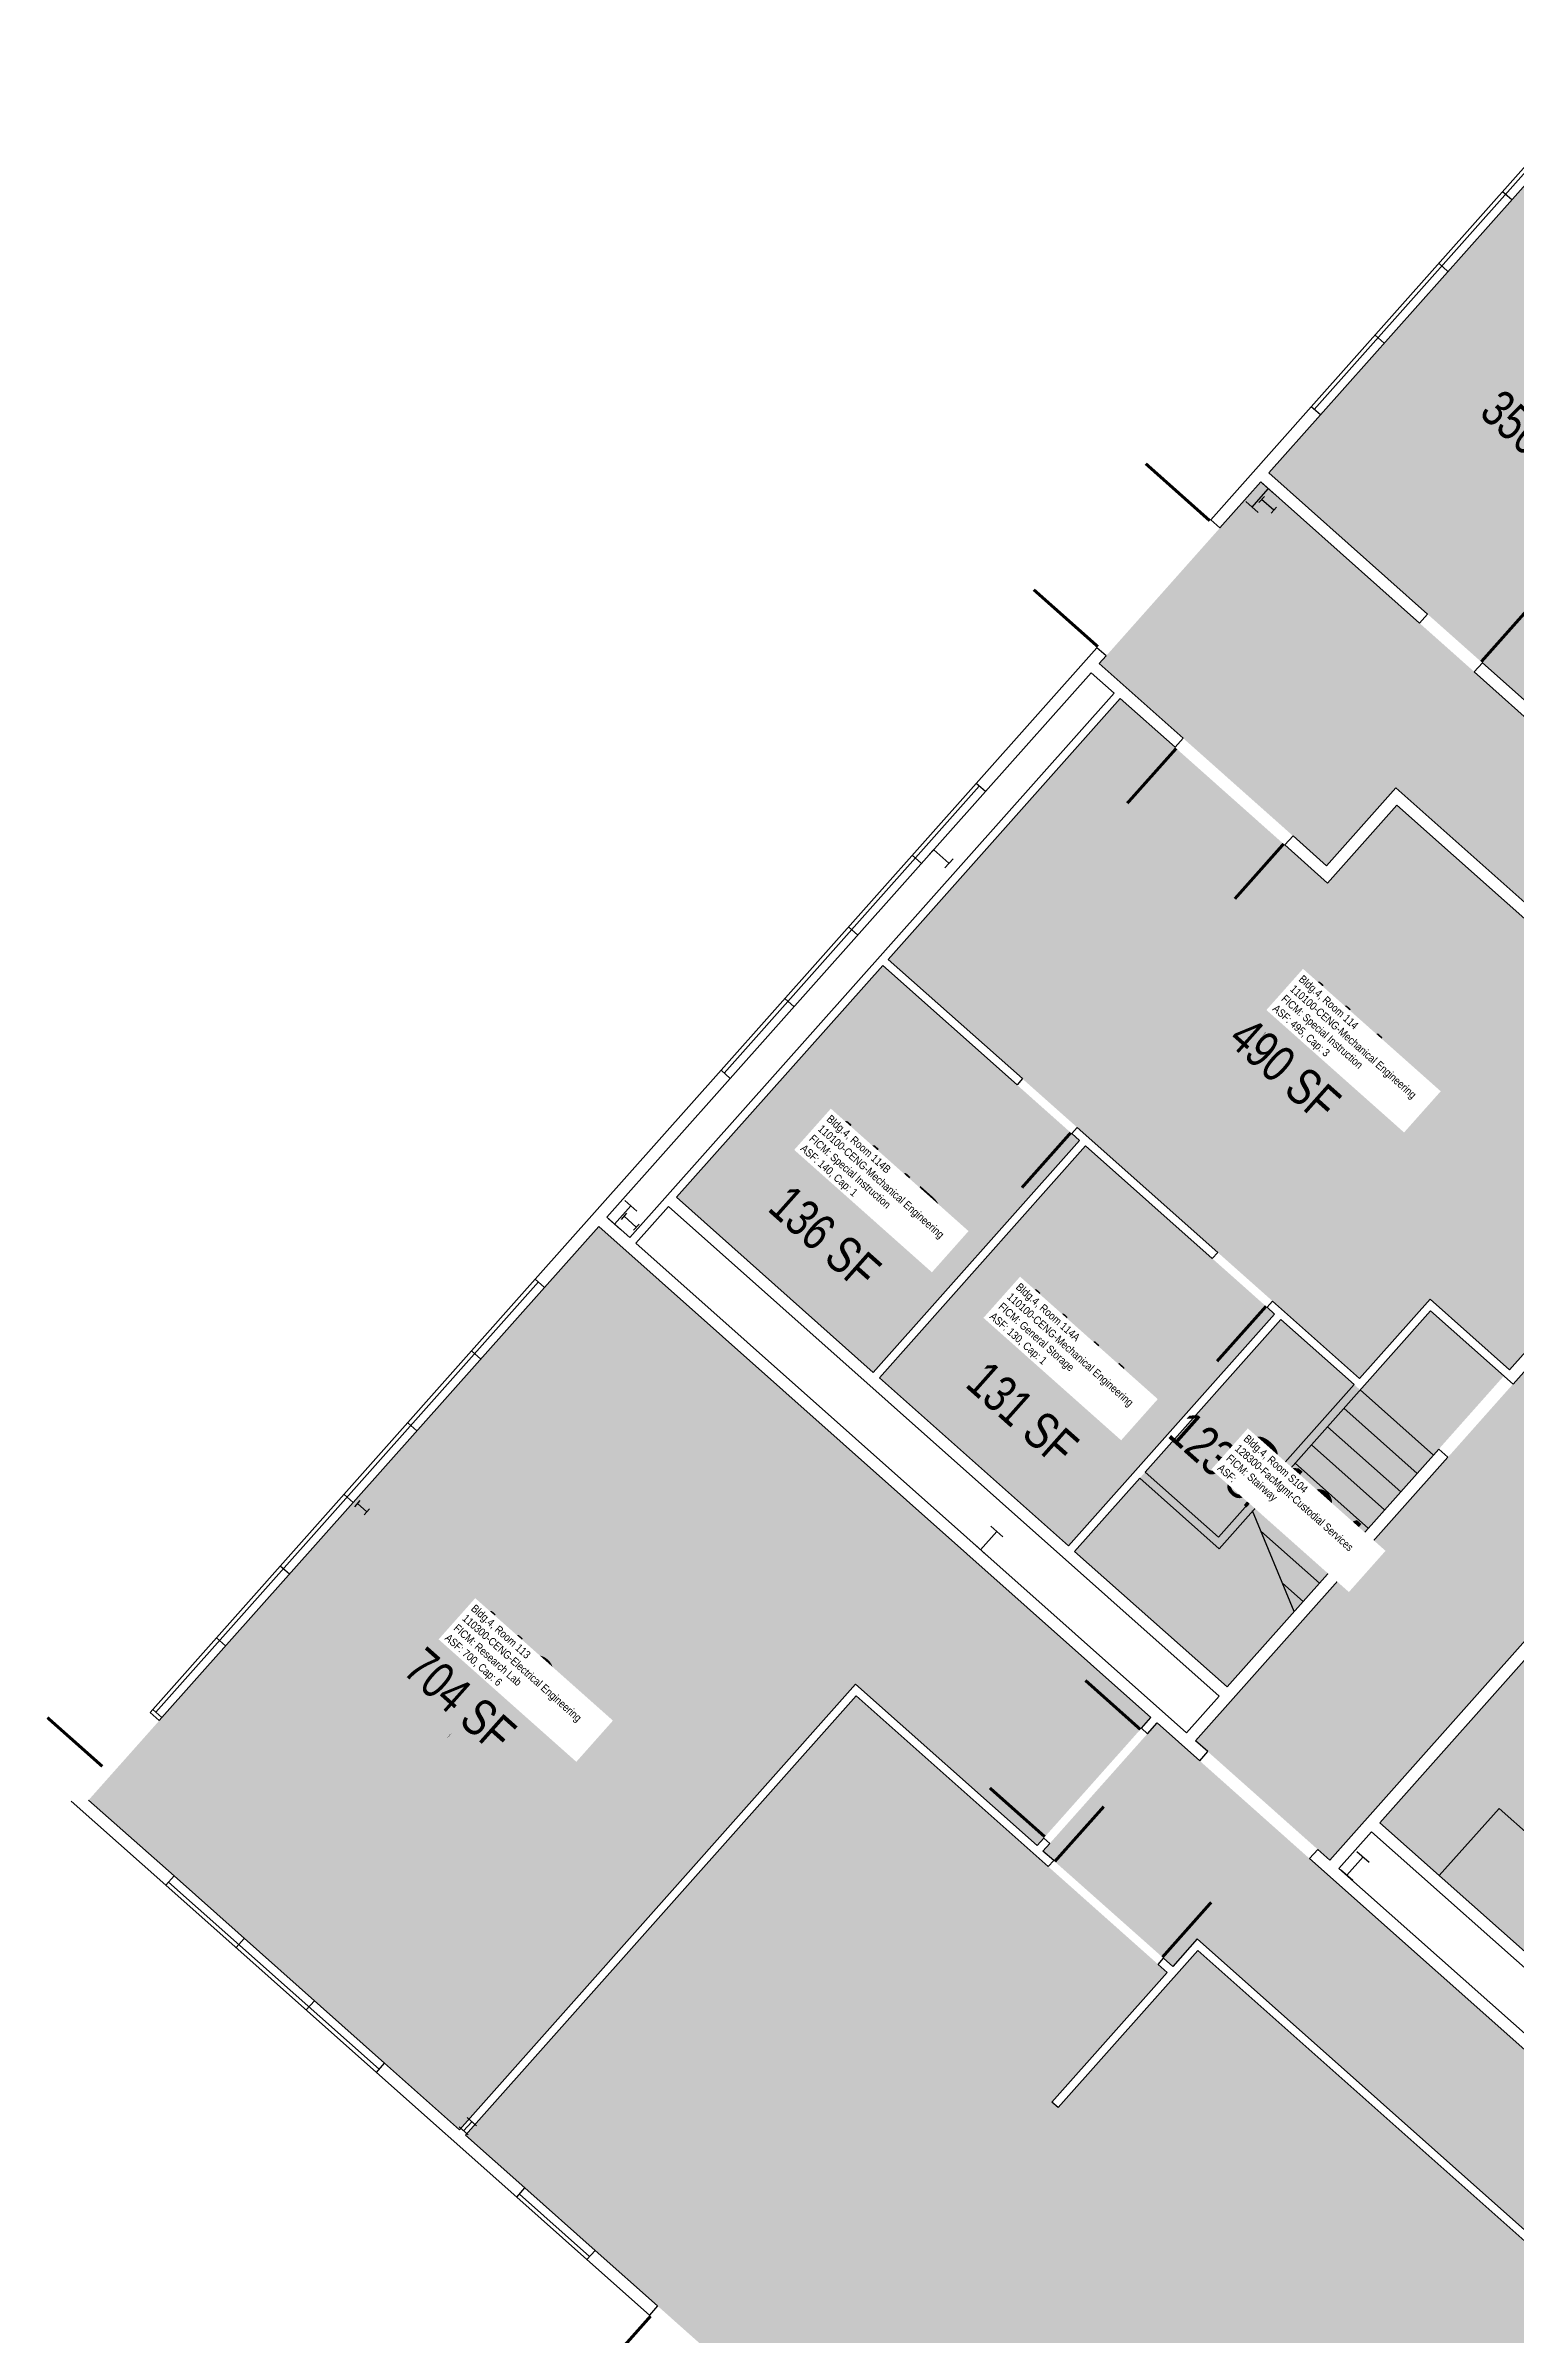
# Model space of a CAD drawing. Header units: inches. Extents: x 69198468 to 69200345, y 27694976 to 27696818.
# Drawn here: x 69198468 to 69199187, y 27695689 to 27696810 of the extents above; entities that cross this region are included whole.
import ezdxf
from ezdxf.enums import TextEntityAlignment as Align

# ---------------------------------------------------------------- set-up
doc = ezdxf.new("R2010")
doc.units = ezdxf.units.IN
doc.header["$LTSCALE"] = 10
doc.header["$MEASUREMENT"] = 0
doc.layers.get('0').update_dxf_attribs({"linetype": 'CONTINUOUS'})
for name, color, linetype in [('A-COLS', 5, 'CONTINUOUS'), ('A-DOOR', 2, 'CONTINUOUS'), ('A-FLOR', 3, 'CONTINUOUS'), ('A-GLAZ', 1, 'CONTINUOUS'), ('A-IDEN-RNUM', 7, 'CONTINUOUS'), ('A-IDEN-SNUM', 4, 'CONTINUOUS'), ('A-IDEN-VNUM', 4, 'CONTINUOUS'), ('A-WALL', 5, 'CONTINUOUS'), ('AREA-TEXT', 3, 'CONTINUOUS'), ('Rooms-Category-Color', 7, 'CONTINUOUS'), ('Rooms-College-Color', 7, 'CONTINUOUS'), ('Rooms-Department-Color', 7, 'CONTINUOUS'), ('Rooms-Division-Color', 7, 'CONTINUOUS'), ('Rooms-Information', 7, 'CONTINUOUS')]:
    doc.layers.add(name, color=color, linetype=linetype)
doc.styles.add('CP_AREA', font='arial.ttf', dxfattribs={"height": 15})
doc.styles.add('CP_ROOMSNUMBER', font='arial.ttf', dxfattribs={"height": 1})
doc.styles.add('CP_ROOMVNUMBER', font='arial.ttf', dxfattribs={"width": 0.85, "height": 0.075})

# ---------------------------------------------------------------- blocks, each defined once
blk = doc.blocks.new('COLUMN')
for p, q in [((-0.5, -0.5), (-0.5, 0.5)), ((-0.5, 0), (0.5, 0)), ((0.5, 0.5), (0.5, -0.5))]:
    blk.add_line(p, q)

msp = doc.modelspace()

# ---------------------------------------------------------------- hatches: boundary and pattern name
at = {"layer": 'Rooms-Category-Color', "true_color": 0xe3f498}
for points in [[(69199066.7, 27696600.4), (69199203.5, 27696478.8), (69199389.6, 27696688.1), (69199252.8, 27696809.7)], [(69198880.3, 27696362.1), (69198993.9, 27696489.9), (69199095.5, 27696399.5), (69199129.4, 27696437.7), (69199297.5, 27696288.1), (69199184.6, 27696161.1), (69199145.7, 27696195.7), (69199111.2, 27696156.8)], [(69198776.6, 27696245.6), (69198877.6, 27696359.2), (69198974, 27696273.4), (69198873, 27696159.8)], [(69198488.6, 27695950.3), (69198738.5, 27696231.3), (69199009, 27695990.7), (69198953.2, 27695928), (69198864.2, 27696007), (69198670.2, 27695788.8)], [(69199017, 27695865.8), (69198864.6, 27696001.4), (69198673.2, 27695786.2), (69199214.9, 27695304.4), (69199418.3, 27695533.1), (69199032, 27695876.6), (69198963.5, 27695799.7), (69198960.5, 27695802.3)]]:
    msp.add_hatch(color=61, dxfattribs=at).paths.add_polyline_path(points)
at = {"layer": 'Rooms-Category-Color', "true_color": 0xadadad}
for points in [[(69198983.7, 27696507), (69199095, 27696408), (69199128.9, 27696446.1), (69199306, 27696288.6), (69199030.9, 27695979.3), (69199090.7, 27695926.1), (69199096.7, 27695920.8), (69199371.8, 27696230.2), (69199868, 27695788.9), (69199832.1, 27695748.6), (69199877.7, 27695708), (69199798.6, 27695619.1), (69199670.8, 27695732.7), (69199629.6, 27695686.4), (69199590.7, 27695721), (69199467.8, 27695582.7), (69199086.7, 27695921.6), (69199012, 27695988.1), (69198956.1, 27695925.3), (69199019.7, 27695868.8), (69199031.6, 27695882.3), (69199471.8, 27695490.9), (69199594.7, 27695629.1), (69199893.6, 27695363.3), (69199829.1, 27695290.8), (69199836.6, 27695284.2), (69199910.4, 27695367.1), (69200030, 27695501.6), (69199991.1, 27695536.2), (69199947.3, 27695486.9), (69199854.6, 27695569.3), (69200014.8, 27695749.3), (69199062.8, 27696596)], [(69199146, 27696190), (69199111.5, 27696151.2), (69199072.6, 27696185.7), (69198971.6, 27696072.1), (69199046.4, 27696005.7), (69199181.9, 27696158.1)]]:
    msp.add_hatch(color=253, dxfattribs=at).paths.add_polyline_path(points)
at = {"layer": 'Rooms-Category-Color', "true_color": 0xe3c5e1}
msp.add_hatch(color=254, dxfattribs=at).paths.add_polyline_path([(69198876, 27696157.2), (69198977, 27696270.8), (69199069.6, 27696188.4), (69198968.6, 27696074.8)])
at = {"layer": 'Rooms-Category-Color', "true_color": 0xfa9ba3}
msp.add_hatch(color=241, dxfattribs=at).paths.add_polyline_path([(69199121.1, 27695939.2), (69199230.1, 27696061.8), (69199357.1, 27695948.8), (69199248.1, 27695826.3)])
at = {"layer": 'Rooms-College-Color', "true_color": 0xadadad}
for points in [[(69199066.7, 27696600.4), (69199203.5, 27696478.8), (69199389.6, 27696688.1), (69199252.8, 27696809.7)], [(69198983.7, 27696507), (69199095, 27696408), (69199128.9, 27696446.1), (69199306, 27696288.6), (69199030.9, 27695979.3), (69199090.7, 27695926.1), (69199096.7, 27695920.8), (69199371.8, 27696230.2), (69199868, 27695788.9), (69199832.1, 27695748.6), (69199877.7, 27695708), (69199798.6, 27695619.1), (69199670.8, 27695732.7), (69199629.6, 27695686.4), (69199590.7, 27695721), (69199467.8, 27695582.7), (69199086.7, 27695921.6), (69199012, 27695988.1), (69198956.1, 27695925.3), (69199019.7, 27695868.8), (69199031.6, 27695882.3), (69199471.8, 27695490.9), (69199594.7, 27695629.1), (69199893.6, 27695363.3), (69199829.1, 27695290.8), (69199836.6, 27695284.2), (69199910.4, 27695367.1), (69200030, 27695501.6), (69199991.1, 27695536.2), (69199947.3, 27695486.9), (69199854.6, 27695569.3), (69200014.8, 27695749.3), (69199062.8, 27696596)], [(69198880.3, 27696362.1), (69198993.9, 27696489.9), (69199095.5, 27696399.5), (69199129.4, 27696437.7), (69199297.5, 27696288.1), (69199184.6, 27696161.1), (69199145.7, 27696195.7), (69199111.2, 27696156.8)], [(69198776.6, 27696245.6), (69198877.6, 27696359.2), (69198974, 27696273.4), (69198873, 27696159.8)], [(69198876, 27696157.2), (69198977, 27696270.8), (69199069.6, 27696188.4), (69198968.6, 27696074.8)], [(69198488.6, 27695950.3), (69198738.5, 27696231.3), (69199009, 27695990.7), (69198953.2, 27695928), (69198864.2, 27696007), (69198670.2, 27695788.8)], [(69199146, 27696190), (69199111.5, 27696151.2), (69199072.6, 27696185.7), (69198971.6, 27696072.1), (69199046.4, 27696005.7), (69199181.9, 27696158.1)], [(69199121.1, 27695939.2), (69199230.1, 27696061.8), (69199357.1, 27695948.8), (69199248.1, 27695826.3)], [(69199017, 27695865.8), (69198864.6, 27696001.4), (69198673.2, 27695786.2), (69199214.9, 27695304.4), (69199418.3, 27695533.1), (69199032, 27695876.6), (69198963.5, 27695799.7), (69198960.5, 27695802.3)]]:
    msp.add_hatch(color=253, dxfattribs=at).paths.add_polyline_path(points)
at = {"layer": 'Rooms-Department-Color', "true_color": 0xb2d6e9}
msp.add_hatch(color=254, dxfattribs=at).paths.add_polyline_path([(69199066.7, 27696600.4), (69199203.5, 27696478.8), (69199389.6, 27696688.1), (69199252.8, 27696809.7)])
at = {"layer": 'Rooms-Department-Color', "true_color": 0xacacac}
for points in [[(69198983.7, 27696507), (69199095, 27696408), (69199128.9, 27696446.1), (69199306, 27696288.6), (69199030.9, 27695979.3), (69199090.7, 27695926.1), (69199096.7, 27695920.8), (69199371.8, 27696230.2), (69199868, 27695788.9), (69199832.1, 27695748.6), (69199877.7, 27695708), (69199798.6, 27695619.1), (69199670.8, 27695732.7), (69199629.6, 27695686.4), (69199590.7, 27695721), (69199467.8, 27695582.7), (69199086.7, 27695921.6), (69199012, 27695988.1), (69198956.1, 27695925.3), (69199019.7, 27695868.8), (69199031.6, 27695882.3), (69199471.8, 27695490.9), (69199594.7, 27695629.1), (69199893.6, 27695363.3), (69199829.1, 27695290.8), (69199836.6, 27695284.2), (69199910.4, 27695367.1), (69200030, 27695501.6), (69199991.1, 27695536.2), (69199947.3, 27695486.9), (69199854.6, 27695569.3), (69200014.8, 27695749.3), (69199062.8, 27696596)], [(69199146, 27696190), (69199111.5, 27696151.2), (69199072.6, 27696185.7), (69198971.6, 27696072.1), (69199046.4, 27696005.7), (69199181.9, 27696158.1)]]:
    msp.add_hatch(color=253, dxfattribs=at).paths.add_polyline_path(points)
at = {"layer": 'Rooms-Department-Color', "true_color": 0x99d7b2}
for points in [[(69198880.3, 27696362.1), (69198993.9, 27696489.9), (69199095.5, 27696399.5), (69199129.4, 27696437.7), (69199297.5, 27696288.1), (69199184.6, 27696161.1), (69199145.7, 27696195.7), (69199111.2, 27696156.8)], [(69198776.6, 27696245.6), (69198877.6, 27696359.2), (69198974, 27696273.4), (69198873, 27696159.8)], [(69198876, 27696157.2), (69198977, 27696270.8), (69199069.6, 27696188.4), (69198968.6, 27696074.8)], [(69198488.6, 27695950.3), (69198738.5, 27696231.3), (69199009, 27695990.7), (69198953.2, 27695928), (69198864.2, 27696007), (69198670.2, 27695788.8)], [(69199121.1, 27695939.2), (69199230.1, 27696061.8), (69199357.1, 27695948.8), (69199248.1, 27695826.3)], [(69199017, 27695865.8), (69198864.6, 27696001.4), (69198673.2, 27695786.2), (69199214.9, 27695304.4), (69199418.3, 27695533.1), (69199032, 27695876.6), (69198963.5, 27695799.7), (69198960.5, 27695802.3)]]:
    msp.add_hatch(color=253, dxfattribs=at).paths.add_polyline_path(points)
at = {"layer": 'Rooms-Division-Color', "true_color": 0xb2d6e9}
msp.add_hatch(color=254, dxfattribs=at).paths.add_polyline_path([(69199066.7, 27696600.4), (69199203.5, 27696478.8), (69199389.6, 27696688.1), (69199252.8, 27696809.7)])
at = {"layer": 'Rooms-Division-Color', "true_color": 0xadadad}
for points in [[(69198983.7, 27696507), (69199095, 27696408), (69199128.9, 27696446.1), (69199306, 27696288.6), (69199030.9, 27695979.3), (69199090.7, 27695926.1), (69199096.7, 27695920.8), (69199371.8, 27696230.2), (69199868, 27695788.9), (69199832.1, 27695748.6), (69199877.7, 27695708), (69199798.6, 27695619.1), (69199670.8, 27695732.7), (69199629.6, 27695686.4), (69199590.7, 27695721), (69199467.8, 27695582.7), (69199086.7, 27695921.6), (69199012, 27695988.1), (69198956.1, 27695925.3), (69199019.7, 27695868.8), (69199031.6, 27695882.3), (69199471.8, 27695490.9), (69199594.7, 27695629.1), (69199893.6, 27695363.3), (69199829.1, 27695290.8), (69199836.6, 27695284.2), (69199910.4, 27695367.1), (69200030, 27695501.6), (69199991.1, 27695536.2), (69199947.3, 27695486.9), (69199854.6, 27695569.3), (69200014.8, 27695749.3), (69199062.8, 27696596)], [(69199146, 27696190), (69199111.5, 27696151.2), (69199072.6, 27696185.7), (69198971.6, 27696072.1), (69199046.4, 27696005.7), (69199181.9, 27696158.1)]]:
    msp.add_hatch(color=253, dxfattribs=at).paths.add_polyline_path(points)
at = {"layer": 'Rooms-Division-Color', "true_color": 0x99d7b2}
for points in [[(69198880.3, 27696362.1), (69198993.9, 27696489.9), (69199095.5, 27696399.5), (69199129.4, 27696437.7), (69199297.5, 27696288.1), (69199184.6, 27696161.1), (69199145.7, 27696195.7), (69199111.2, 27696156.8)], [(69198776.6, 27696245.6), (69198877.6, 27696359.2), (69198974, 27696273.4), (69198873, 27696159.8)], [(69198876, 27696157.2), (69198977, 27696270.8), (69199069.6, 27696188.4), (69198968.6, 27696074.8)], [(69198488.6, 27695950.3), (69198738.5, 27696231.3), (69199009, 27695990.7), (69198953.2, 27695928), (69198864.2, 27696007), (69198670.2, 27695788.8)], [(69199121.1, 27695939.2), (69199230.1, 27696061.8), (69199357.1, 27695948.8), (69199248.1, 27695826.3)], [(69199017, 27695865.8), (69198864.6, 27696001.4), (69198673.2, 27695786.2), (69199214.9, 27695304.4), (69199418.3, 27695533.1), (69199032, 27695876.6), (69198963.5, 27695799.7), (69198960.5, 27695802.3)]]:
    msp.add_hatch(color=253, dxfattribs=at).paths.add_polyline_path(points)

# ---------------------------------------------------------------- linework, layer by layer
at = {"layer": 'A-DOOR'}
for points in [[(69199037.8, 27696577, 1.5, 1.5, 0), (69199006.5, 27696604.9, 0, 0, 0), (69199007, 27696605.4, 0, 0, 0.414214), (69199010.4, 27696546.1, 0, 0, 0.414214)], [(69198983, 27696515.3, 1.5, 1.5, 0), (69198951.6, 27696543.2, 0, 0, 0), (69198951.1, 27696542.7, 0, 0, -0.414214), (69199010.4, 27696546.1, 0, 0, -0.414214)], [(69199170.8, 27696507.9, 1.5, 1.5, 0), (69199194.7, 27696534.8, 0, 0, 0), (69199194.2, 27696535.3, 0, 0, 0.414214), (69199143.5, 27696530.2, 0, 0, 0.414214)], [(69199021.4, 27696465.5, 1.5, 1.5, 0), (69198997.4, 27696438.6, 0, 0, 0), (69198998, 27696438.1, 0, 0, 0.414214), (69199048.7, 27696443.2, 0, 0, 0.414214)], [(69199074, 27696418.7, 1.5, 1.5, 0), (69199050.1, 27696391.8, 0, 0, 0), (69199049.6, 27696392.2, 0, 0, -0.414214), (69199048.7, 27696443.2, 0, 0, -0.414214)], [(69198969.7, 27696277.2, 1.5, 1.5, 0), (69198945.8, 27696250.3, 0, 0, 0), (69198945.2, 27696250.8, 0, 0, -0.414214), (69198944.4, 27696301.8, 0, 0, -0.414214)], [(69199065.4, 27696192.2, 1.5, 1.5, 0), (69199041.4, 27696165.3, 0, 0, 0), (69199040.9, 27696165.8, 0, 0, -0.414214), (69199040, 27696216.7, 0, 0, -0.414214)], [(69198495.3, 27695966.8, 1.5, 1.5, 0), (69198468.4, 27695990.7, 0, 0, 0), (69198468.9, 27695991.3, 0, 0, -0.414214), (69198519.8, 27695992.2, 0, 0, -0.414214)], [(69199003.8, 27695984.9, 1.5, 1.5, 0), (69198976.9, 27696008.9, 0, 0, 0), (69198976.4, 27696008.3, 0, 0, 0.414214), (69198981.5, 27695957.6, 0, 0, 0.414214)], [(69198957, 27695932.3, 1.5, 1.5, 0), (69198930.1, 27695956.2, 0, 0, 0), (69198930.6, 27695956.7, 0, 0, -0.414214), (69198981.5, 27695957.6, 0, 0, -0.414214)], [(69198961.9, 27695920.2, 1.5, 1.5, 0), (69198985.9, 27695947.1, 0, 0, 0), (69198986.4, 27695946.6, 0, 0, -0.414214), (69198987.3, 27695895.6, 0, 0, -0.414214)], [(69199014.6, 27695873.3, 1.5, 1.5, 0), (69199038.5, 27695900.2, 0, 0, 0), (69199038, 27695900.7, 0, 0, 0.414214), (69198987.3, 27695895.6, 0, 0, 0.414214)], [(69198763.9, 27695697.5, 1.5, 1.5, 0), (69198740, 27695670.6, 0, 0, 0), (69198740.5, 27695670.1, 0, 0, 0.414214), (69198791.2, 27695675.2, 0, 0, 0.414214)]]:
    msp.add_lwpolyline(points, format="xyseb", dxfattribs=at)
at = {"layer": 'A-FLOR'}
for p, q in [((69199042.4, 27696073.4), (69199146, 27696190)), ((69199042.1, 27696079.1), (69199108.5, 27696153.8)), ((69199147.4, 27696119.3), (69199111.5, 27696151.2)), ((69199139.4, 27696110.3), (69199103.5, 27696142.2)), ((69199131.4, 27696101.3), (69199095.5, 27696133.2)), ((69199115.5, 27696083.4), (69199079.6, 27696115.3)), ((69199123.4, 27696092.4), (69199087.6, 27696124.3)), ((69199042.4, 27696073.4), (69199003.5, 27696108)), ((69199042.1, 27696079.1), (69199006.2, 27696111)), ((69199107.5, 27696074.4), (69199071.6, 27696106.3)), ((69199099.5, 27696065.5), (69199063.6, 27696097.4)), ((69199079.2, 27696042.6), (69199058.8, 27696091.9)), ((69199091.5, 27696056.5), (69199062.9, 27696082)), ((69199083.6, 27696047.5), (69199073.5, 27696056.5)), ((69199150.2, 27695913.3), (69199179.5, 27695946.2)), ((69199179.5, 27695946.2), (69199277.4, 27695859.1))]:
    msp.add_line(p, q, dxfattribs=at)
at = {"layer": 'A-GLAZ'}
for p, q in [((69199087.5, 27696632.8), (69199212.4, 27696773.3)), ((69199089, 27696631.5), (69199213.9, 27696772)), ((69199092, 27696628.8), (69199216.9, 27696769.3)), ((69199185.7, 27696734.2), (69199181.2, 27696738.2)), ((69199154.5, 27696699.1), (69199150, 27696703.1)), ((69199123.2, 27696664), (69199118.8, 27696667.9)), ((69198798.4, 27696307.8), (69198923.4, 27696448.2)), ((69198799.9, 27696306.4), (69198924.9, 27696446.9)), ((69198802.9, 27696303.8), (69198927.9, 27696444.3)), ((69198896.6, 27696409.1), (69198892.1, 27696413.1)), ((69198865.4, 27696374), (69198860.9, 27696378)), ((69198834.2, 27696338.9), (69198829.7, 27696342.9)), ((69198520, 27695994.7), (69198707.4, 27696205.4)), ((69198521.5, 27695993.3), (69198708.9, 27696204.1)), ((69198524.5, 27695990.7), (69198711.9, 27696201.4)), ((69198680.7, 27696166.3), (69198676.2, 27696170.3)), ((69198649.4, 27696131.2), (69198644.9, 27696135.1)), ((69198618.2, 27696096), (69198613.7, 27696100)), ((69198587, 27696060.9), (69198582.5, 27696064.9)), ((69198555.7, 27696025.8), (69198551.2, 27696029.8)), ((69198629.6, 27695816.9), (69198526.5, 27695908.6)), ((69198630.9, 27695818.4), (69198527.8, 27695910.1)), ((69198633.6, 27695821.4), (69198530.5, 27695913.1)), ((69198560.8, 27695878.1), (69198564.8, 27695882.5)), ((69198595.2, 27695847.5), (69198599.2, 27695852)), ((69198734, 27695726.7), (69198699.7, 27695757.3)), ((69198736.7, 27695729.7), (69198702.3, 27695760.3)), ((69198732.7, 27695725.2), (69198698.3, 27695755.8))]:
    msp.add_line(p, q, dxfattribs=at)
at = {"layer": 'A-WALL'}
for p, q in [((69199038.3, 27696577.5), (69199087.5, 27696632.8)), ((69199092, 27696628.8), (69199087.5, 27696632.8)), ((69199092, 27696628.8), (69199066.7, 27696600.4)), ((69199144.5, 27696531.3), (69199066.7, 27696600.4)), ((69199042.8, 27696573.5), (69199062.8, 27696596)), ((69199140.5, 27696526.8), (69199062.8, 27696596)), ((69199042.8, 27696573.5), (69199038.3, 27696577.5)), ((69199140.5, 27696526.8), (69199144.5, 27696531.3)), ((69198923.4, 27696448.2), (69198982.5, 27696514.8)), ((69198987, 27696510.8), (69198982.5, 27696514.8)), ((69198987, 27696510.8), (69198983.7, 27696507)), ((69198927.9, 27696444.3), (69198979.7, 27696502.5)), ((69198979.7, 27696502.5), (69198990.9, 27696492.6)), ((69198983.7, 27696507), (69199024.8, 27696470.5)), ((69199167.4, 27696502.9), (69199171.4, 27696507.4)), ((69199202.5, 27696471.7), (69199167.4, 27696502.9)), ((69199171.4, 27696507.4), (69199203.5, 27696478.8)), ((69198753.7, 27696225.8), (69198990.9, 27696492.6)), ((69198993.9, 27696489.9), (69198880.3, 27696362.1)), ((69199020.8, 27696466), (69198993.9, 27696489.9)), ((69199024.8, 27696470.5), (69199020.8, 27696466)), ((69198927.9, 27696444.3), (69198923.4, 27696448.2)), ((69199095, 27696408), (69199128.9, 27696446.1)), ((69199306, 27696288.6), (69199128.9, 27696446.1)), ((69199095.5, 27696399.5), (69199129.4, 27696437.7)), ((69199297.5, 27696288.1), (69199129.4, 27696437.7)), ((69199078.6, 27696422.6), (69199074.6, 27696418.2)), ((69199074.6, 27696418.2), (69199095.5, 27696399.5)), ((69199078.6, 27696422.6), (69199095, 27696408)), ((69198946, 27696303.7), (69198880.3, 27696362.1)), ((69198776.6, 27696245.6), (69198877.6, 27696359.2)), ((69198943.4, 27696300.7), (69198877.6, 27696359.2)), ((69198707.4, 27696205.4), (69198798.4, 27696307.8)), ((69198802.9, 27696303.8), (69198798.4, 27696307.8)), ((69198802.9, 27696303.8), (69198742.5, 27696235.8)), ((69198946, 27696303.7), (69198943.4, 27696300.7)), ((69198873, 27696159.8), (69198974, 27696273.4)), ((69198972.9, 27696279.7), (69198970.3, 27696276.8)), ((69198970.3, 27696276.8), (69198974, 27696273.4)), ((69199041.7, 27696218.6), (69198972.9, 27696279.7)), ((69198876, 27696157.2), (69198977, 27696270.8)), ((69199039, 27696215.6), (69198977, 27696270.8)), ((69199184.6, 27696161.1), (69199270.3, 27696257.5)), ((69199186.4, 27696154.1), (69199274.8, 27696253.5)), ((69198756.7, 27696223.1), (69198772.6, 27696241.1)), ((69199042.4, 27696001.2), (69198772.6, 27696241.1)), ((69198776.6, 27696245.6), (69198873, 27696159.8)), ((69198711.9, 27696201.4), (69198738.5, 27696231.3)), ((69198738.5, 27696231.3), (69199009, 27695990.7)), ((69198742.5, 27696235.8), (69198753.7, 27696225.8)), ((69199026.4, 27695983.3), (69198756.7, 27696223.1)), ((69199041.7, 27696218.6), (69199039, 27696215.6)), ((69198711.9, 27696201.4), (69198707.4, 27696205.4)), ((69199068.6, 27696194.7), (69199065.9, 27696191.7)), ((69199111.2, 27696156.8), (69199068.6, 27696194.7)), ((69199145.7, 27696195.7), (69199111.2, 27696156.8)), ((69199184.6, 27696161.1), (69199145.7, 27696195.7)), ((69198968.6, 27696074.8), (69199069.6, 27696188.4)), ((69199072.6, 27696185.7), (69199006.2, 27696111)), ((69199065.9, 27696191.7), (69199069.6, 27696188.4)), ((69199108.5, 27696153.8), (69199072.6, 27696185.7)), ((69199186.4, 27696154.1), (69199146, 27696190)), ((69198876, 27696157.2), (69198968.6, 27696074.8)), ((69199030.9, 27695979.3), (69199154.5, 27696118.3)), ((69199150, 27696122.2), (69199046.4, 27696005.7)), ((69199154.5, 27696118.3), (69199150, 27696122.2)), ((69198971.6, 27696072.1), (69199003.5, 27696108)), ((69199046.4, 27696005.7), (69198971.6, 27696072.1)), ((69199096.7, 27695920.8), (69199199, 27696035.9)), ((69199203.5, 27696031.9), (69199121.1, 27695939.2)), ((69198670.2, 27695788.8), (69198864.2, 27696007)), ((69198864.2, 27696007), (69198953.2, 27695928)), ((69198518.7, 27695993.2), (69198520, 27695994.7)), ((69198523.2, 27695989.2), (69198518.7, 27695993.2)), ((69198524.5, 27695990.7), (69198520, 27695994.7)), ((69198673.2, 27695786.2), (69198864.6, 27696001.4)), ((69198958.7, 27695917.7), (69198864.6, 27696001.4)), ((69199026.4, 27695983.3), (69199042.4, 27696001.2)), ((69198523.2, 27695989.2), (69198524.5, 27695990.7)), ((69199004.3, 27695985.5), (69199009, 27695990.7)), ((69199007.3, 27695982.8), (69199004.3, 27695985.5)), ((69199007.3, 27695982.8), (69199012, 27695988.1)), ((69199032.9, 27695969.5), (69199012, 27695988.1)), ((69199036.9, 27695974), (69199030.9, 27695979.3)), ((69199032.9, 27695969.5), (69199036.9, 27695974)), ((69198526.5, 27695908.6), (69198480.1, 27695949.8)), ((69198530.5, 27695913.1), (69198488.6, 27695950.3)), ((69199121.1, 27695939.2), (69199248.1, 27695826.3)), ((69198953.2, 27695928), (69198956.5, 27695931.7)), ((69198956.1, 27695925.3), (69198959.5, 27695929)), ((69198961.4, 27695920.7), (69198956.1, 27695925.3)), ((69198959.5, 27695929), (69198956.5, 27695931.7)), ((69199086.7, 27695921.6), (69199090.7, 27695926.1)), ((69199090.7, 27695926.1), (69199096.7, 27695920.8)), ((69199101.1, 27695916.8), (69199117.1, 27695934.7)), ((69199483.3, 27695609.1), (69199117.1, 27695934.7)), ((69198958.7, 27695917.7), (69198961.4, 27695920.7)), ((69199467.8, 27695582.7), (69199086.7, 27695921.6)), ((69199467.3, 27695591.2), (69199101.1, 27695916.8)), ((69198526.5, 27695908.6), (69198530.5, 27695913.1)), ((69199031.6, 27695882.3), (69199019.7, 27695868.8)), ((69199438.9, 27695520.1), (69199031.6, 27695882.3)), ((69198963.5, 27695799.7), (69199032, 27695876.6)), ((69199012.5, 27695869.8), (69199015.2, 27695872.8)), ((69199017, 27695865.8), (69199012.5, 27695869.8)), ((69199019.7, 27695868.8), (69199015.2, 27695872.8)), ((69199032, 27695876.6), (69199418.3, 27695533.1)), ((69198960.5, 27695802.3), (69199017, 27695865.8)), ((69198629.6, 27695816.9), (69198633.6, 27695821.4)), ((69198698.3, 27695755.8), (69198629.6, 27695816.9)), ((69198633.6, 27695821.4), (69198670.2, 27695788.8)), ((69198963.5, 27695799.7), (69198960.5, 27695802.3)), ((69198702.3, 27695760.3), (69198673.2, 27695786.2)), ((69198698.3, 27695755.8), (69198702.3, 27695760.3)), ((69198732.7, 27695725.2), (69198736.7, 27695729.7)), ((69198763.4, 27695698), (69198732.7, 27695725.2)), ((69198767.3, 27695702.5), (69198736.7, 27695729.7)), ((69198767.3, 27695702.5), (69198763.4, 27695698))]:
    msp.add_line(p, q, dxfattribs=at)

# ---------------------------------------------------------------- block references
at = {"layer": 'A-COLS'}
for p, xscale, yscale, zscale, rotation in [((69199062.5, 27696588.2), 12, 7.999999999077364, 12, 48.35380510447796), ((69199066.2, 27696584.8), 7.999999998137355, 3.999999999538682, 7.999999998137355, 138.353805104478), ((69198906.3, 27696412.5), 10.00000000186265, 5.999999999308023, 10.00000000186265, 138.353805104478), ((69198750.2, 27696236.9), 12, 7.999999999077364, 12, 48.35380510447796), ((69198753.9, 27696233.6), 7.999999998137355, 3.999999999538682, 7.999999998137355, 138.353805104478), ((69198622.6, 27696093.5), 6.000000000000001, 3.999999999538682, 6.000000000000001, 138.353805104478), ((69198929.5, 27696077.4), 12, 7.999999999077364, 12, 48.35380510447796), ((69199108.9, 27695918), 12, 7.999999999077364, 12, 48.35380510447796), ((69198674.3, 27695790.5), 6, 6, 6, 48.35380510447796)]:
    msp.add_blockref('COLUMN', p, dxfattribs=dict(at, xscale=xscale, yscale=yscale, zscale=zscale, rotation=rotation))

# ---------------------------------------------------------------- texts
at = {"layer": 'A-IDEN-RNUM', "style": 'CP_ROOMSNUMBER'}
for s, p in [('0114-00', (69199064.4, 27696325.5)), ('0114-B0', (69198873.2, 27696253.4)), ('0114-A0', (69198965.8, 27696171)), ('S104-00', (69199080.9, 27696096.5)), ('0113-00', (69198665.3, 27695981.9))]:
    msp.add_text(s, height=0.36, rotation=48.3538, dxfattribs=at).set_placement(p, align=Align.MIDDLE)
at = {"layer": 'A-IDEN-SNUM', "style": 'CP_ROOMSNUMBER'}
for s, p in [('0040011400', (69199064.4, 27696325.5)), ('00400114B0', (69198873.2, 27696253.4)), ('00400114A0', (69198965.8, 27696171)), ('0040S10400', (69199080.9, 27696096.5)), ('0040011300', (69198665.3, 27695981.9))]:
    msp.add_text(s, height=0.36, rotation=48.3538, dxfattribs=at).set_placement(p, align=Align.MIDDLE)
at = {"layer": 'A-IDEN-VNUM', "style": 'CP_ROOMVNUMBER', "width": 0.85}
for s, p in [('114', (69199096.5, 27696328.9)), ('114B', (69198873.2, 27696253.4)), ('114A', (69198965.8, 27696171)), ('S104', (69199078.2, 27696097.6)), ('113', (69198690.9, 27696020.6))]:
    msp.add_text(s, height=27, rotation=318.3538, dxfattribs=at).set_placement(p, align=Align.MIDDLE_CENTER)
at = {"layer": 'AREA-TEXT', "style": 'CP_AREA', "width": 0.75}
for s, p in [('356 SF', (69199197.9, 27696615.5)), ('490 SF', (69199074.6, 27696308.2)), ('136 SF', (69198849.3, 27696225.9)), ('131 SF', (69198946.1, 27696139.7)), ('123 SF', (69199045.2, 27696115.1)), ('704 SF', (69198670.6, 27695999.3))]:
    msp.add_text(s, height=18, rotation=318.3538, dxfattribs=at).set_placement(p, align=Align.MIDDLE_CENTER)

# ---------------------------------------------------------------- next in the draw order: texts
at = {"layer": 'Rooms-Information', "width": 86.4, "attachment_point": 7, "rotation": 318.3538, "style": 'CP_ROOMVNUMBER', "bg_fill": 3, "box_fill_scale": 1.5, "bg_fill_color": 256, "bg_fill_true_color": 13158600, "bg_fill_transparency": 0}
for s, insert, char_height in [('Bldg.4, Room 114^M^J110100-CENG-Mechanical Engineering^M^JFICM: Special Instruction^M^JASF: 495, Cap: 3', (69199067.5, 27696336.6), 3.8571), ('Bldg.4, Room 114B^M^J110100-CENG-Mechanical Engineering^M^JFICM: Special Instruction^M^JASF: 140, Cap: 1', (69198836.2, 27696268.1), 3.8571), ('Bldg.4, Room 114A^M^J110100-CENG-Mechanical Engineering^M^JFICM: General Storage^M^JASF: 130, Cap: 1', (69198928.9, 27696185.8), 3.857), ('Bldg.4, Room S104^M^J128300-FacMgmt-Custodial Services^M^JFICM: Stairway^M^JASF: ', (69199041.2, 27696112.3), 3.857), ('Bldg.4, Room 113^M^J110300-CENG-Electrical Engineering^M^JFICM: Research Lab^M^JASF: 700, Cap: 6', (69198662, 27696028.3), 3.857)]:
    msp.add_mtext(s, dxfattribs=dict(at, insert=insert, char_height=char_height))

doc.saveas('drawing.dxf')
